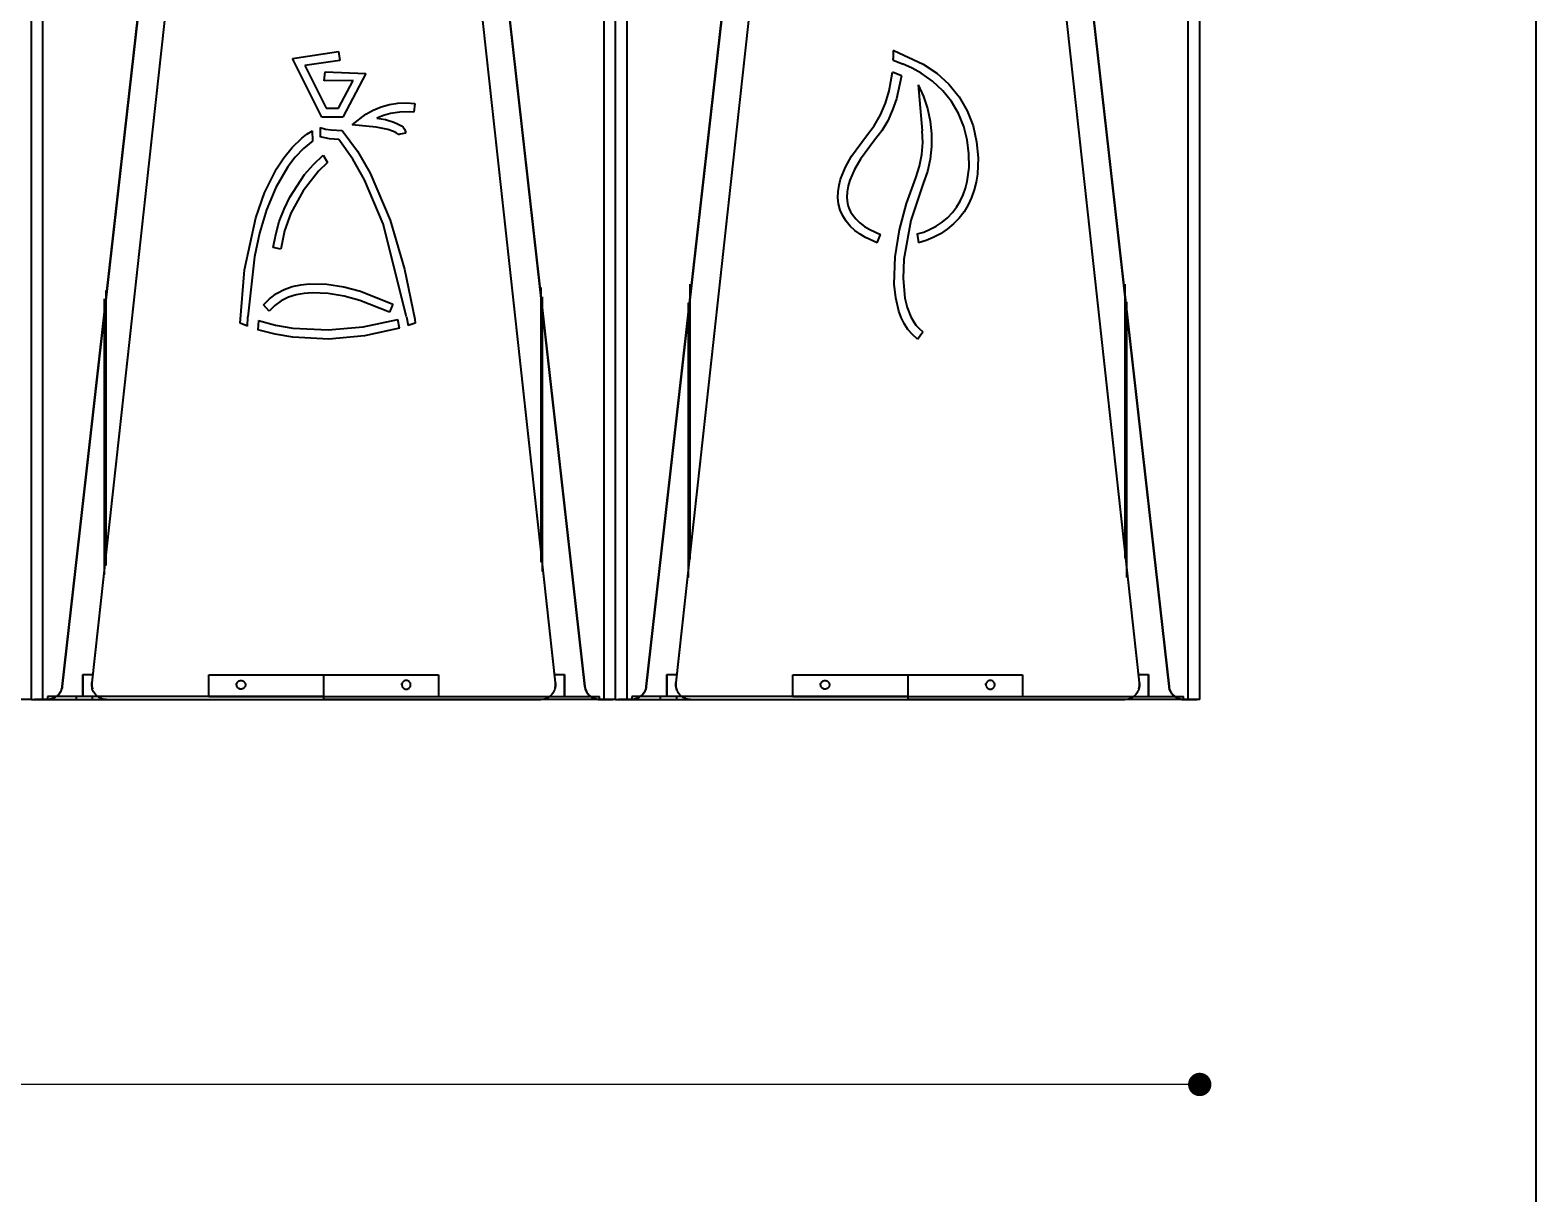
# Model space of a CAD drawing. Header units: millimetres. Extents: x 10366 to 23682, y 24552 to 29690.
# Drawn here: x 22651 to 23682, y 26921 to 27717 of the extents above; entities that cross this region are included whole.
import ezdxf

# ---------------------------------------------------------------- set-up
doc = ezdxf.new("R2010")
doc.units = ezdxf.units.MM
doc.header["$LTSCALE"] = 3
doc.layers.add('DomyÅ›lny', color=7, linetype='Continuous')
doc.styles.get("Standard").update_dxf_attribs({"font": 'arial.ttf'})
doc.dimstyles.new('MATEUSZ', dxfattribs={"dimtxt": 35, "dimasz": 16, "dimexe": 0.18, "dimexo": 0.0625, "dimgap": 0.09, "dimtad": 0, "dimdec": 0, "dimdsep": 46, "dimtxsty": 'Standard', "dimblk": 'DOT', "dimcen": 0.09, "dimse1": 1, "dimse2": 1, "dimadec": 0, "dimazin": 0, "dimtfac": 1, "dimtdec": 0, "dimtofl": 0, "dimtmove": 0, "dimatfit": 3, "dimfxl": 1, "dimtolj": 1, "dimtzin": 0, "dimlwd": 9, "dimlwe": 9, "dimarcsym": 0})

# ---------------------------------------------------------------- blocks, each defined once
blk = doc.blocks.new('_Dot')
at = {"color": 0, "linetype": 'ByBlock', "lineweight": -2}
blk.add_line((-0.5, 0), (-1, 0), dxfattribs=at)
at = {"color": 0, "linetype": 'ByBlock', "const_width": 0.5}
blk.add_lwpolyline([(-0.25, 0, 1), (0.25, 0, 1)], format="xyb", close=True, dxfattribs=at)
blk = doc.blocks.new('*D42')
at = {"color": 0, "lineweight": 9, "transparency": 16777216}
for p, q in [((21467.9, 26995.1), (22399.3, 26995.1)), ((23435.8, 26995.1), (22504.5, 26995.1))]:
    blk.add_line(p, q, dxfattribs=at)
at = {"layer": 'Defpoints', "color": 0, "transparency": 16777216}
for p in [(21451.9, 27258.8), (23451.8, 27258.8), (23451.8, 26995.1)]:
    blk.add_point(p, dxfattribs=at)
at = {"color": 0, "lineweight": 9, "transparency": 16777216, "xscale": 16, "yscale": 16, "zscale": 16, "rotation": 180}
blk.add_blockref('_Dot', (21451.9, 26995.1), dxfattribs=at)
at = {"color": 0, "lineweight": 9, "transparency": 16777216, "xscale": 16, "yscale": 16, "zscale": 16}
blk.add_blockref('_Dot', (23451.8, 26995.1), dxfattribs=at)
at = {"color": 0, "transparency": 16777216, "insert": (22451.9, 26995.1), "char_height": 35, "attachment_point": 5}
blk.add_mtext('\\A1;2000', dxfattribs=at)

msp = doc.modelspace()

# ---------------------------------------------------------------- linework, layer by layer
msp.add_lwpolyline([(20053.2, 24557.6), (20053.2, 29689.7), (23682, 29689.7), (23682, 24557.6)], close=True)
at = {"layer": 'DomyÅ›lny'}
for p, q in [((23451.8, 27258.8), (23451.8, 28032.5)), ((22651.8, 27258.8), (22651.8, 27968.9)), ((22651.8, 27258.8), (22651.8, 27968.9)), ((22659.6, 27258.8), (22659.6, 27967.6)), ((23044, 27258.8), (23044, 27967.6)), ((23051.8, 27258.8), (23051.8, 27968.9)), ((23051.8, 27258.8), (23051.8, 27968.9)), ((23059.6, 27258.8), (23059.6, 27967.6)), ((23444, 27258.8), (23444, 27967.6)), ((23451.8, 27258.8), (23451.8, 27968.9)), ((22765.3, 27929.6), (22693, 27270.4)), ((22765.3, 27929.5), (22693, 27270.2)), ((23010.6, 27270.4), (22938.3, 27929.6)), ((23010.6, 27270.2), (22938.3, 27929.5)), ((23165.3, 27929.6), (23093, 27270.4)), ((23165.3, 27929.5), (23093, 27270.2)), ((23410.6, 27270.4), (23338.3, 27929.6)), ((23410.6, 27270.2), (23338.3, 27929.5)), ((22672.8, 27267.7), (22745.5, 27912.2)), ((22745.5, 27911.8), (22672.8, 27267.7)), ((23030.8, 27267.7), (22958.1, 27912.2)), ((22958.1, 27911.8), (23030.8, 27267.7)), ((23072.8, 27267.7), (23145.5, 27912.2)), ((23145.5, 27911.8), (23072.8, 27267.7)), ((23430.8, 27267.7), (23358.1, 27912.2)), ((23358.1, 27911.8), (23430.8, 27267.7)), ((22830.4, 27697.8), (22862.1, 27702.5)), ((22830.4, 27697.8), (22862.1, 27702.5)), ((22862.1, 27702.5), (22862.8, 27696.4)), ((22862.1, 27702.5), (22862.8, 27696.4)), ((23241.9, 27703.3), (23241.9, 27697.7)), ((23241.9, 27703.3), (23241.9, 27697.7)), ((22850.5, 27657.5), (22830.4, 27697.8)), ((22850.5, 27657.5), (22830.4, 27697.8)), ((22862.8, 27696.4), (22838.9, 27692.9)), ((22862.8, 27696.4), (22838.9, 27692.9)), ((22838.9, 27692.9), (22853.5, 27663.7)), ((22838.9, 27692.9), (22853.5, 27663.7)), ((22852.1, 27682.5), (22852.8, 27688.6)), ((22852.1, 27682.5), (22852.8, 27688.6)), ((22852.8, 27688.6), (22880.7, 27687.5)), ((22852.8, 27688.6), (22880.7, 27687.5)), ((23241.8, 27696.5), (23248.3, 27694)), ((23241.8, 27696.5), (23248.3, 27694)), ((22872, 27682.7), (22852.1, 27682.5)), ((22872, 27682.7), (22852.1, 27682.5)), ((22862.1, 27663.7), (22872, 27682.7)), ((22862.1, 27663.7), (22872, 27682.7)), ((22880.7, 27687.5), (22865, 27657.5)), ((22880.7, 27687.5), (22865, 27657.5)), ((23247.5, 27685.8), (23241.4, 27688.3)), ((23247.5, 27685.8), (23241.4, 27688.3)), ((23259, 27679.6), (23261.8, 27648.3)), ((23259, 27679.6), (23261.8, 27648.3)), ((22865, 27657.5), (22850.5, 27657.5)), ((22865, 27657.5), (22850.5, 27657.5)), ((22853.5, 27663.7), (22862.1, 27663.7)), ((22853.5, 27663.7), (22862.1, 27663.7)), ((22914.3, 27667), (22913.6, 27661)), ((22914.3, 27667), (22913.6, 27661)), ((22844.5, 27641.4), (22844.3, 27648.3)), ((22844.5, 27641.4), (22844.3, 27648.3)), ((22849.5, 27650.5), (22849.5, 27644.1)), ((22849.5, 27650.5), (22849.5, 27644.1)), ((22907.9, 27646.6), (22905.7, 27646.1)), ((22907.9, 27646.6), (22905.7, 27646.1)), ((22851.4, 27631.5), (22854.4, 27626.4)), ((22851.4, 27631.5), (22854.4, 27626.4)), ((23230.8, 27571.4), (23233.1, 27577.1)), ((23230.8, 27571.4), (23233.1, 27577.1)), ((23258.2, 27577.6), (23259.3, 27571.6)), ((23258.2, 27577.6), (23259.3, 27571.6)), ((22822.5, 27567.2), (22817.3, 27568.2)), ((22822.5, 27567.2), (22817.3, 27568.2)), ((22702.8, 27350.6), (22702.8, 27538.9)), ((23000.8, 27352.7), (23000.8, 27541)), ((23001.8, 27346.4), (23001.8, 27534.6)), ((23102.8, 27354.9), (23102.8, 27543.1)), ((23400.8, 27355.6), (23400.8, 27543.1)), ((22701.8, 27344.3), (22701.8, 27533.2)), ((22814.4, 27524.7), (22810.7, 27529)), ((22814.4, 27524.7), (22810.7, 27529)), ((22899.1, 27529.6), (22897, 27524)), ((22899.1, 27529.6), (22897, 27524)), ((23101.8, 27342.2), (23101.8, 27530.4)), ((23401.8, 27342.2), (23401.8, 27531.1)), ((22799.7, 27514.5), (22800, 27520.8)), ((22799.7, 27514.5), (22800, 27520.8)), ((22807.1, 27518.3), (22806.7, 27512)), ((22807.1, 27518.3), (22806.7, 27512)), ((22903.8, 27513), (22902.7, 27519.1)), ((22903.8, 27513), (22902.7, 27519.1)), ((22908.6, 27520.8), (22909.6, 27514.8)), ((22908.6, 27520.8), (22909.6, 27514.8)), ((22914.2, 27519.2), (22914.6, 27516.5)), ((22914.2, 27519.2), (22914.6, 27516.5)), ((23258.6, 27505.6), (23262.2, 27510.6)), ((23258.6, 27505.6), (23262.2, 27510.6)), ((22686.8, 27260.8), (22686.8, 27275.8)), ((22686.8, 27275.8), (22686.8, 27260.8)), ((22686.8, 27275.8), (22693.6, 27275.8)), ((22686.8, 27275.8), (22693.6, 27275.8)), ((22693, 27270.2), (22693, 27270.4)), ((22773.2, 27275.7), (22851.8, 27275.7)), ((22773.2, 27260.8), (22773.2, 27275.7)), ((22792.2, 27268.8), (22792.2, 27269.7)), ((22851.8, 27275.7), (22851.8, 27260.8)), ((22851.8, 27275.7), (22930.4, 27275.7)), ((22851.8, 27275.7), (22851.8, 27260.8)), ((22905.4, 27268.8), (22905.4, 27269.7)), ((22911.4, 27268.8), (22911.4, 27269.7)), ((22930.4, 27275.7), (22930.4, 27260.8)), ((23010, 27275.8), (23016.8, 27275.8)), ((23010, 27275.8), (23016.8, 27275.8)), ((23010.6, 27270.2), (23010.6, 27270.4)), ((23016.8, 27275.8), (23016.8, 27260.8)), ((23016.8, 27260.8), (23016.8, 27275.8)), ((23086.8, 27275.8), (23093.6, 27275.8)), ((23086.8, 27275.8), (23093.6, 27275.8)), ((23086.8, 27275.8), (23086.8, 27260.8)), ((23086.8, 27260.8), (23086.8, 27275.8)), ((23093, 27270.2), (23093, 27270.4)), ((23173.2, 27275.7), (23251.8, 27275.7)), ((23173.2, 27260.8), (23173.2, 27275.7)), ((23192.2, 27268.8), (23192.2, 27269.7)), ((23251.8, 27275.7), (23330.4, 27275.7)), ((23251.8, 27275.7), (23251.8, 27260.8)), ((23251.8, 27275.7), (23251.8, 27260.8)), ((23305.4, 27268.8), (23305.4, 27269.7)), ((23311.4, 27268.8), (23311.4, 27269.7)), ((23330.4, 27275.7), (23330.4, 27260.8)), ((23410, 27275.8), (23416.8, 27275.8)), ((23410, 27275.8), (23416.8, 27275.8)), ((23410.6, 27270.2), (23410.6, 27270.4)), ((23416.8, 27260.8), (23416.8, 27275.8)), ((23416.8, 27275.8), (23416.8, 27260.8)), ((22653.8, 27258.8), (22662.8, 27258.8)), ((22659.6, 27258.8), (22662.9, 27258.8)), ((22662.9, 27258.8), (22659.6, 27258.8)), ((22662.8, 27260.8), (22662.8, 27258.8)), ((22851.8, 27260.8), (22662.8, 27260.8)), ((22662.8, 27258.8), (22851.8, 27258.8)), ((22682.4, 27260.8), (22682.4, 27258.8)), ((22693.4, 27260.8), (22693.4, 27258.8)), ((22703, 27258.8), (23000.6, 27258.8)), ((22773.2, 27260.8), (22851.8, 27260.8)), ((22851.8, 27260.8), (22930.4, 27260.8)), ((22851.8, 27260.8), (23040.8, 27260.8)), ((22851.8, 27260.8), (22851.8, 27258.8)), ((22851.8, 27260.8), (22851.8, 27258.8)), ((23040.8, 27258.8), (22851.8, 27258.8)), ((23044, 27258.8), (23040.7, 27258.8)), ((23040.7, 27258.8), (23044, 27258.8)), ((23040.8, 27258.8), (23040.8, 27260.8)), ((23040.8, 27258.8), (23049.8, 27258.8)), ((23053.8, 27258.8), (23062.8, 27258.8)), ((23062.9, 27258.8), (23059.6, 27258.8)), ((23059.6, 27258.8), (23062.9, 27258.8)), ((23251.8, 27260.8), (23062.8, 27260.8)), ((23062.8, 27260.8), (23062.8, 27258.8)), ((23062.8, 27258.8), (23251.8, 27258.8)), ((23082.4, 27260.8), (23082.4, 27258.8)), ((23093.4, 27260.8), (23093.4, 27258.8)), ((23103, 27258.8), (23400.6, 27258.8)), ((23173.2, 27260.8), (23251.8, 27260.8)), ((23251.8, 27260.8), (23330.4, 27260.8)), ((23251.8, 27260.8), (23440.8, 27260.8)), ((23251.8, 27260.8), (23251.8, 27258.8)), ((23251.8, 27260.8), (23251.8, 27258.8)), ((23440.8, 27258.8), (23251.8, 27258.8)), ((23440.7, 27258.8), (23444, 27258.8)), ((23444, 27258.8), (23440.7, 27258.8)), ((23440.8, 27258.8), (23440.8, 27260.8)), ((23440.8, 27258.8), (23449.8, 27258.8))]:
    msp.add_line(p, q, dxfattribs=at)
for points in [[(23241.9, 27703.3, 0), (23242, 27703.3, 0), (23242, 27703.3, 0), (23242.3, 27703.1, 0), (23262.5, 27693.9, 0), (23271.7, 27687.6, 0), (23279.9, 27680.1, 0), (23287, 27671.5, 0), (23292.5, 27661.9, 0), (23296.6, 27651.6, 0), (23299, 27640.7, 0), (23300, 27629.7, 0), (23299.6, 27618.6, 0), (23298.7, 27613.1, 0), (23297.4, 27607.7, 0), (23295.6, 27602.5, 0), (23293.2, 27597.5, 0), (23290.4, 27592.7, 0), (23287, 27588.3, 0), (23283.1, 27584.4, 0), (23278.8, 27580.8, 0), (23274.2, 27577.7, 0), (23269.3, 27575.1, 0), (23264.4, 27573.1, 0), (23259.3, 27571.6, 0)], [(23241.9, 27703.3, 0), (23242, 27703.3, 0), (23242, 27703.3, 0), (23242.3, 27703.1, 0), (23262.5, 27693.9, 0), (23271.7, 27687.6, 0), (23279.9, 27680.1, 0), (23287, 27671.5, 0), (23292.5, 27661.9, 0), (23296.6, 27651.6, 0), (23299, 27640.7, 0), (23300, 27629.7, 0), (23299.6, 27618.6, 0), (23298.7, 27613.1, 0), (23297.4, 27607.7, 0), (23295.6, 27602.5, 0), (23293.2, 27597.5, 0), (23290.4, 27592.7, 0), (23287, 27588.3, 0), (23283.1, 27584.4, 0), (23278.8, 27580.8, 0), (23274.2, 27577.7, 0), (23269.3, 27575.1, 0), (23264.4, 27573.1, 0), (23259.3, 27571.6, 0)], [(23241.8, 27696.5, 0), (23241.9, 27697.7, 0)], [(23241.8, 27696.5, 0), (23241.9, 27697.7, 0)], [(23258.2, 27577.6, 0), (23262.8, 27578.9, 0), (23267.2, 27580.8, 0), (23271.4, 27583, 0), (23275.4, 27585.7, 0), (23279.1, 27588.7, 0), (23282.4, 27592.2, 0), (23285.3, 27596, 0), (23287.8, 27600.1, 0), (23289.8, 27604.4, 0), (23291.4, 27608.9, 0), (23292.6, 27613.5, 0), (23293.8, 27623, 0), (23293.7, 27632.5, 0), (23292.6, 27642, 0), (23290.2, 27651.2, 0), (23286.6, 27660, 0), (23281.8, 27668.2, 0), (23275.8, 27675.6, 0), (23268.8, 27682.1, 0), (23261, 27687.6, 0), (23254.8, 27691.1, 0), (23248.3, 27694, 0)], [(23258.2, 27577.6, 0), (23262.8, 27578.9, 0), (23267.2, 27580.8, 0), (23271.4, 27583, 0), (23275.4, 27585.7, 0), (23279.1, 27588.7, 0), (23282.4, 27592.2, 0), (23285.3, 27596, 0), (23287.8, 27600.1, 0), (23289.8, 27604.4, 0), (23291.4, 27608.9, 0), (23292.6, 27613.5, 0), (23293.8, 27623, 0), (23293.7, 27632.5, 0), (23292.6, 27642, 0), (23290.2, 27651.2, 0), (23286.6, 27660, 0), (23281.8, 27668.2, 0), (23275.8, 27675.6, 0), (23268.8, 27682.1, 0), (23261, 27687.6, 0), (23254.8, 27691.1, 0), (23248.3, 27694, 0)], [(23230.8, 27571.4, 0), (23222.9, 27575.2, 0), (23219.2, 27577.4, 0), (23215.7, 27580, 0), (23212.5, 27583, 0), (23209.7, 27586.3, 0), (23207.3, 27589.9, 0), (23205.6, 27593.9, 0), (23204.5, 27598.1, 0), (23204, 27602.4, 0), (23204.2, 27606.7, 0), (23204.8, 27611, 0), (23205.9, 27615.2, 0), (23209.2, 27623.2, 0), (23213.4, 27630.8, 0), (23223.6, 27644.8, 0), (23228.9, 27651.6, 0), (23233.2, 27659.2, 0), (23236.6, 27667.2, 0), (23239.1, 27675.5, 0), (23241.4, 27688.3, 0)], [(23230.8, 27571.4, 0), (23222.9, 27575.2, 0), (23219.2, 27577.4, 0), (23215.7, 27580, 0), (23212.5, 27583, 0), (23209.7, 27586.3, 0), (23207.3, 27589.9, 0), (23205.6, 27593.9, 0), (23204.5, 27598.1, 0), (23204, 27602.4, 0), (23204.2, 27606.7, 0), (23204.8, 27611, 0), (23205.9, 27615.2, 0), (23209.2, 27623.2, 0), (23213.4, 27630.8, 0), (23223.6, 27644.8, 0), (23228.9, 27651.6, 0), (23233.2, 27659.2, 0), (23236.6, 27667.2, 0), (23239.1, 27675.5, 0), (23241.4, 27688.3, 0)], [(23247.5, 27685.8, 0), (23244.1, 27670.1, 0), (23241.4, 27662.5, 0), (23238.1, 27655.1, 0), (23234, 27648.2, 0), (23229.1, 27641.8, 0), (23219.4, 27628.8, 0), (23215.4, 27621.8, 0), (23212.2, 27614.4, 0), (23211, 27610.5, 0), (23210.3, 27606.5, 0), (23210.2, 27602.5, 0), (23210.3, 27600.5, 0), (23210.6, 27598.5, 0), (23211.1, 27596.6, 0), (23211.8, 27594.7, 0), (23212.7, 27592.8, 0), (23213.7, 27591.1, 0), (23216.2, 27587.9, 0), (23219.1, 27585.1, 0), (23222.3, 27582.7, 0), (23225.8, 27580.6, 0), (23233.1, 27577.1, 0)], [(23247.5, 27685.8, 0), (23244.1, 27670.1, 0), (23241.4, 27662.5, 0), (23238.1, 27655.1, 0), (23234, 27648.2, 0), (23229.1, 27641.8, 0), (23219.4, 27628.8, 0), (23215.4, 27621.8, 0), (23212.2, 27614.4, 0), (23211, 27610.5, 0), (23210.3, 27606.5, 0), (23210.2, 27602.5, 0), (23210.3, 27600.5, 0), (23210.6, 27598.5, 0), (23211.1, 27596.6, 0), (23211.8, 27594.7, 0), (23212.7, 27592.8, 0), (23213.7, 27591.1, 0), (23216.2, 27587.9, 0), (23219.1, 27585.1, 0), (23222.3, 27582.7, 0), (23225.8, 27580.6, 0), (23233.1, 27577.1, 0)], [(23259, 27679.6, 0), (23262.7, 27671.7, 0), (23265.4, 27663.4, 0), (23267.2, 27654.9, 0), (23268.2, 27646.2, 0), (23268.2, 27637.5, 0), (23267.3, 27628.9, 0), (23265.3, 27620.4, 0), (23262.5, 27612.1, 0)], [(23259, 27679.6, 0), (23262.7, 27671.7, 0), (23265.4, 27663.4, 0), (23267.2, 27654.9, 0), (23268.2, 27646.2, 0), (23268.2, 27637.5, 0), (23267.3, 27628.9, 0), (23265.3, 27620.4, 0), (23262.5, 27612.1, 0)], [(22871.4, 27652.4, 0), (22880.7, 27659.5, 0), (22885.8, 27662.4, 0), (22891.2, 27664.6, 0), (22896.9, 27666.2, 0), (22902.6, 27667.1, 0), (22908.5, 27667.4, 0), (22914.3, 27667, 0)], [(22871.4, 27652.4, 0), (22880.7, 27659.5, 0), (22885.8, 27662.4, 0), (22891.2, 27664.6, 0), (22896.9, 27666.2, 0), (22902.6, 27667.1, 0), (22908.5, 27667.4, 0), (22914.3, 27667, 0)], [(22913.6, 27661, 0), (22910.4, 27661.2, 0), (22903.9, 27661, 0), (22897.5, 27660, 0), (22892.8, 27658.7, 0), (22888.3, 27656.9, 0)], [(22913.6, 27661, 0), (22910.4, 27661.2, 0), (22903.9, 27661, 0), (22897.5, 27660, 0), (22892.8, 27658.7, 0), (22888.3, 27656.9, 0)], [(22794.6, 27516.5, 0), (22797.7, 27552.9, 0), (22805.3, 27588.6, 0), (22811.3, 27605.8, 0), (22819.5, 27622.1, 0), (22824.5, 27629.7, 0), (22830.2, 27636.8, 0), (22836.8, 27643.1, 0), (22840.4, 27645.9, 0), (22844.3, 27648.3, 0)], [(22794.6, 27516.5, 0), (22797.7, 27552.9, 0), (22805.3, 27588.6, 0), (22811.3, 27605.8, 0), (22819.5, 27622.1, 0), (22824.5, 27629.7, 0), (22830.2, 27636.8, 0), (22836.8, 27643.1, 0), (22840.4, 27645.9, 0), (22844.3, 27648.3, 0)], [(22849.5, 27650.5, 0), (22853.1, 27649.4, 0), (22856.9, 27648.8, 0), (22864.4, 27648.4, 0)], [(22849.5, 27650.5, 0), (22853.1, 27649.4, 0), (22856.9, 27648.8, 0), (22864.4, 27648.4, 0)], [(22864.4, 27648.4, 0), (22874.9, 27634.3, 0), (22883.6, 27619.2, 0), (22897.3, 27587, 0), (22907.3, 27553.5, 0), (22914.2, 27519.2, 0)], [(22864.4, 27648.4, 0), (22874.9, 27634.3, 0), (22883.6, 27619.2, 0), (22897.3, 27587, 0), (22907.3, 27553.5, 0), (22914.2, 27519.2, 0)], [(22902.9, 27645.7, 0), (22902.9, 27645.7, 0), (22902.8, 27645.8, 0), (22902.6, 27646, 0), (22902.2, 27646.4, 0), (22901.4, 27646.9, 0), (22899.6, 27647.8, 0), (22895.7, 27649.2, 0), (22887.8, 27650.8, 0), (22871.4, 27652.4, 0)], [(22902.9, 27645.7, 0), (22902.9, 27645.7, 0), (22902.8, 27645.8, 0), (22902.6, 27646, 0), (22902.2, 27646.4, 0), (22901.4, 27646.9, 0), (22899.6, 27647.8, 0), (22895.7, 27649.2, 0), (22887.8, 27650.8, 0), (22871.4, 27652.4, 0)], [(22888.3, 27656.9, 0), (22894.1, 27655.9, 0), (22899.8, 27654.2, 0), (22902.5, 27653.1, 0), (22903.8, 27652.4, 0), (22905.1, 27651.6, 0), (22906.2, 27650.6, 0), (22906.7, 27650, 0), (22907.1, 27649.4, 0), (22907.5, 27648.8, 0), (22907.7, 27648.1, 0), (22907.9, 27647.4, 0), (22907.9, 27646.6, 0)], [(22888.3, 27656.9, 0), (22894.1, 27655.9, 0), (22899.8, 27654.2, 0), (22902.5, 27653.1, 0), (22903.8, 27652.4, 0), (22905.1, 27651.6, 0), (22906.2, 27650.6, 0), (22906.7, 27650, 0), (22907.1, 27649.4, 0), (22907.5, 27648.8, 0), (22907.7, 27648.1, 0), (22907.9, 27647.4, 0), (22907.9, 27646.6, 0)], [(23258.6, 27505.6, 0), (23255, 27508.7, 0), (23252, 27512.2, 0), (23249.4, 27516.2, 0), (23247.3, 27520.4, 0), (23245.7, 27524.8, 0), (23243.6, 27533.9, 0), (23242.6, 27543.2, 0), (23243.3, 27561.9, 0), (23246.3, 27580.4, 0), (23251.1, 27598.5, 0), (23257.4, 27616.1, 0), (23259.9, 27623.9, 0), (23261.5, 27631.9, 0), (23262.1, 27640.1, 0), (23261.8, 27648.3, 0)], [(23258.6, 27505.6, 0), (23255, 27508.7, 0), (23252, 27512.2, 0), (23249.4, 27516.2, 0), (23247.3, 27520.4, 0), (23245.7, 27524.8, 0), (23243.6, 27533.9, 0), (23242.6, 27543.2, 0), (23243.3, 27561.9, 0), (23246.3, 27580.4, 0), (23251.1, 27598.5, 0), (23257.4, 27616.1, 0), (23259.9, 27623.9, 0), (23261.5, 27631.9, 0), (23262.1, 27640.1, 0), (23261.8, 27648.3, 0)], [(22844.5, 27641.4, 0), (22838, 27636.2, 0), (22832.3, 27630.2, 0), (22827.3, 27623.6, 0), (22819, 27609.3, 0), (22812.7, 27594, 0), (22808, 27578.1, 0), (22804.5, 27561.9, 0), (22800, 27520.8, 0)], [(22844.5, 27641.4, 0), (22838, 27636.2, 0), (22832.3, 27630.2, 0), (22827.3, 27623.6, 0), (22819, 27609.3, 0), (22812.7, 27594, 0), (22808, 27578.1, 0), (22804.5, 27561.9, 0), (22800, 27520.8, 0)], [(22862.2, 27642.2, 0), (22855.8, 27642.7, 0), (22849.5, 27644.1, 0)], [(22862.2, 27642.2, 0), (22855.8, 27642.7, 0), (22849.5, 27644.1, 0)], [(22908.6, 27520.8, 0), (22892.5, 27584.4, 0), (22879.8, 27614.6, 0), (22871.8, 27628.9, 0), (22862.2, 27642.2, 0)], [(22908.6, 27520.8, 0), (22892.5, 27584.4, 0), (22879.8, 27614.6, 0), (22871.8, 27628.9, 0), (22862.2, 27642.2, 0)], [(22905.7, 27646.1, 0), (22904.3, 27645.8, 0), (22903.6, 27645.7, 0), (22903.3, 27645.7, 0), (22903.1, 27645.7, 0), (22903, 27645.7, 0), (22902.9, 27645.7, 0), (22902.9, 27645.7, 0), (22902.9, 27645.7, 0), (22902.9, 27645.7, 0), (22902.9, 27645.7, 0), (22902.9, 27645.7, 0), (22902.9, 27645.7, 0), (22902.9, 27645.7, 0), (22902.9, 27645.7, 0), (22902.9, 27645.7, 0), (22902.9, 27645.7, 0), (22902.9, 27645.7, 0), (22902.9, 27645.7, 0), (22902.9, 27645.7, 0), (22902.9, 27645.7, 0), (22902.9, 27645.7, 0), (22902.9, 27645.7, 0), (22902.9, 27645.7, 0)], [(22905.7, 27646.1, 0), (22904.3, 27645.8, 0), (22903.6, 27645.7, 0), (22903.3, 27645.7, 0), (22903.1, 27645.7, 0), (22903, 27645.7, 0), (22902.9, 27645.7, 0), (22902.9, 27645.7, 0), (22902.9, 27645.7, 0), (22902.9, 27645.7, 0), (22902.9, 27645.7, 0), (22902.9, 27645.7, 0), (22902.9, 27645.7, 0), (22902.9, 27645.7, 0), (22902.9, 27645.7, 0), (22902.9, 27645.7, 0), (22902.9, 27645.7, 0), (22902.9, 27645.7, 0), (22902.9, 27645.7, 0), (22902.9, 27645.7, 0), (22902.9, 27645.7, 0), (22902.9, 27645.7, 0), (22902.9, 27645.7, 0), (22902.9, 27645.7, 0)], [(22817.3, 27568.2, 0), (22819, 27577.2, 0), (22821.4, 27586, 0), (22824.7, 27594.6, 0), (22828.7, 27602.8, 0), (22838.8, 27618.2, 0), (22844.8, 27625.1, 0), (22851.4, 27631.5, 0)], [(22817.3, 27568.2, 0), (22819, 27577.2, 0), (22821.4, 27586, 0), (22824.7, 27594.6, 0), (22828.7, 27602.8, 0), (22838.8, 27618.2, 0), (22844.8, 27625.1, 0), (22851.4, 27631.5, 0)], [(22854.4, 27626.4, 0), (22848.2, 27620.5, 0), (22837.7, 27607, 0), (22829.4, 27591.9, 0), (22825.1, 27579.8, 0), (22822.5, 27567.2, 0)], [(22854.4, 27626.4, 0), (22848.2, 27620.5, 0), (22837.7, 27607, 0), (22829.4, 27591.9, 0), (22825.1, 27579.8, 0), (22822.5, 27567.2, 0)], [(23262.5, 27612.1, 0), (23254, 27586.7, 0), (23249.2, 27560.3, 0), (23248.6, 27547, 0), (23249.9, 27533.6, 0), (23251.4, 27527.1, 0), (23253.9, 27520.9, 0), (23255.5, 27518, 0), (23257.4, 27515.2, 0), (23259.7, 27512.8, 0), (23262.2, 27510.6, 0)], [(23262.5, 27612.1, 0), (23254, 27586.7, 0), (23249.2, 27560.3, 0), (23248.6, 27547, 0), (23249.9, 27533.6, 0), (23251.4, 27527.1, 0), (23253.9, 27520.9, 0), (23255.5, 27518, 0), (23257.4, 27515.2, 0), (23259.7, 27512.8, 0), (23262.2, 27510.6, 0)], [(22810.7, 27529, 0), (22814.8, 27533.2, 0), (22819.5, 27536.8, 0), (22824.8, 27539.5, 0), (22830.3, 27541.5, 0), (22836.1, 27542.8, 0), (22842, 27543.4, 0), (22853.9, 27543.2, 0), (22865.6, 27541.4, 0), (22877.1, 27538.4, 0), (22899.1, 27529.6, 0)], [(22810.7, 27529, 0), (22814.8, 27533.2, 0), (22819.5, 27536.8, 0), (22824.8, 27539.5, 0), (22830.3, 27541.5, 0), (22836.1, 27542.8, 0), (22842, 27543.4, 0), (22853.9, 27543.2, 0), (22865.6, 27541.4, 0), (22877.1, 27538.4, 0), (22899.1, 27529.6, 0)], [(22897, 27524, 0), (22876.5, 27532.1, 0), (22865.9, 27535, 0), (22855, 27536.8, 0), (22844, 27537.3, 0), (22838.4, 27536.9, 0), (22833, 27535.9, 0), (22827.7, 27534.2, 0), (22822.8, 27531.8, 0), (22818.3, 27528.6, 0), (22814.4, 27524.7, 0)], [(22897, 27524, 0), (22876.5, 27532.1, 0), (22865.9, 27535, 0), (22855, 27536.8, 0), (22844, 27537.3, 0), (22838.4, 27536.9, 0), (22833, 27535.9, 0), (22827.7, 27534.2, 0), (22822.8, 27531.8, 0), (22818.3, 27528.6, 0), (22814.4, 27524.7, 0)], [(22799.7, 27514.5, 0), (22794.6, 27516.5, 0)], [(22799.7, 27514.5, 0), (22794.6, 27516.5, 0)], [(22903.8, 27513, 0), (22879.8, 27507.8, 0), (22855.3, 27505.6, 0), (22830.7, 27506.8, 0), (22818.6, 27508.9, 0), (22806.7, 27512, 0)], [(22903.8, 27513, 0), (22879.8, 27507.8, 0), (22855.3, 27505.6, 0), (22830.7, 27506.8, 0), (22818.6, 27508.9, 0), (22806.7, 27512, 0)], [(22807.1, 27518.3, 0), (22818.8, 27515.1, 0), (22830.7, 27513, 0), (22854.9, 27511.9, 0), (22879, 27514, 0), (22902.7, 27519.1, 0)], [(22807.1, 27518.3, 0), (22818.8, 27515.1, 0), (22830.7, 27513, 0), (22854.9, 27511.9, 0), (22879, 27514, 0), (22902.7, 27519.1, 0)], [(22914.6, 27516.5, 0), (22909.6, 27514.8, 0)], [(22914.6, 27516.5, 0), (22909.6, 27514.8, 0)], [(22672.8, 27267.7, 0), (22672.7, 27266.7, 0), (22672.4, 27265.8, 0), (22672.1, 27264.9, 0), (22671.7, 27264.1, 0), (22671.2, 27263.3, 0), (22670.7, 27262.6, 0), (22670.1, 27261.9, 0), (22669.4, 27261.2, 0), (22668.7, 27260.7, 0), (22668, 27260.2, 0), (22667.2, 27259.8, 0), (22666.4, 27259.4, 0), (22665.5, 27259.1, 0), (22664.6, 27258.9, 0), (22663.8, 27258.8, 0), (22662.9, 27258.8, 0)], [(22662.9, 27258.8, 0), (22663.8, 27258.8, 0), (22664.7, 27259, 0), (22665.6, 27259.2, 0), (22666.5, 27259.5, 0), (22667.4, 27259.8, 0), (22668.2, 27260.3, 0), (22668.9, 27260.8, 0), (22669.6, 27261.4, 0), (22670.3, 27262, 0), (22670.8, 27262.7, 0), (22671.3, 27263.5, 0), (22671.8, 27264.3, 0), (22672.2, 27265.1, 0), (22672.4, 27265.9, 0), (22672.7, 27266.8, 0), (22672.8, 27267.7, 0)], [(22693, 27270.4, 0), (22693, 27269.3, 0), (22693, 27268.2, 0), (22693.2, 27267.1, 0), (22693.5, 27266, 0)], [(22703, 27258.8, 0), (22701.9, 27258.8, 0), (22700.9, 27259, 0), (22699.9, 27259.3, 0), (22698.9, 27259.7, 0), (22697.9, 27260.2, 0), (22697.1, 27260.8, 0), (22696.2, 27261.5, 0), (22695.5, 27262.2, 0), (22694.9, 27263, 0), (22694.3, 27263.9, 0), (22693.8, 27264.9, 0), (22693.4, 27265.9, 0), (22693.2, 27267, 0), (22693, 27268.1, 0), (22693, 27269.2, 0), (22693, 27270.2, 0)], [(23010.6, 27270.2, 0), (23010.6, 27269.2, 0), (23010.6, 27268.1, 0), (23010.4, 27267, 0), (23010.2, 27265.9, 0), (23009.8, 27264.9, 0), (23009.3, 27263.9, 0), (23008.7, 27263, 0), (23008.1, 27262.2, 0), (23007.4, 27261.5, 0), (23006.5, 27260.8, 0), (23005.7, 27260.2, 0), (23004.7, 27259.7, 0), (23003.7, 27259.3, 0), (23002.7, 27259, 0), (23001.7, 27258.8, 0), (23000.6, 27258.8, 0)], [(23010.4, 27266.8, 0), (23010.6, 27268.6, 0), (23010.6, 27270.4, 0)], [(23030.8, 27267.7, 0), (23030.9, 27266.7, 0), (23031.2, 27265.8, 0), (23031.5, 27264.9, 0), (23031.9, 27264.1, 0), (23032.4, 27263.3, 0), (23032.9, 27262.6, 0), (23033.5, 27261.9, 0), (23034.2, 27261.2, 0), (23034.9, 27260.7, 0), (23035.6, 27260.2, 0), (23036.4, 27259.8, 0), (23037.2, 27259.4, 0), (23038.1, 27259.1, 0), (23039, 27258.9, 0), (23039.8, 27258.8, 0), (23040.7, 27258.8, 0)], [(23040.7, 27258.8, 0), (23039.8, 27258.8, 0), (23038.9, 27259, 0), (23038, 27259.2, 0), (23037.1, 27259.5, 0), (23036.2, 27259.8, 0), (23035.4, 27260.3, 0), (23034.7, 27260.8, 0), (23034, 27261.4, 0), (23033.3, 27262, 0), (23032.8, 27262.7, 0), (23032.3, 27263.5, 0), (23031.8, 27264.3, 0), (23031.4, 27265.1, 0), (23031.2, 27265.9, 0), (23030.9, 27266.8, 0), (23030.8, 27267.7, 0)], [(23072.8, 27267.7, 0), (23072.7, 27266.7, 0), (23072.4, 27265.8, 0), (23072.1, 27264.9, 0), (23071.7, 27264.1, 0), (23071.2, 27263.3, 0), (23070.7, 27262.6, 0), (23070.1, 27261.9, 0), (23069.4, 27261.2, 0), (23068.7, 27260.7, 0), (23068, 27260.2, 0), (23067.2, 27259.8, 0), (23066.4, 27259.4, 0), (23065.5, 27259.1, 0), (23064.6, 27258.9, 0), (23063.8, 27258.8, 0), (23062.9, 27258.8, 0)], [(23062.9, 27258.8, 0), (23063.8, 27258.8, 0), (23064.7, 27259, 0), (23065.6, 27259.2, 0), (23066.5, 27259.5, 0), (23067.4, 27259.8, 0), (23068.2, 27260.3, 0), (23068.9, 27260.8, 0), (23069.6, 27261.4, 0), (23070.3, 27262, 0), (23070.8, 27262.7, 0), (23071.3, 27263.5, 0), (23071.8, 27264.3, 0), (23072.2, 27265.1, 0), (23072.4, 27265.9, 0), (23072.7, 27266.8, 0), (23072.8, 27267.7, 0)], [(23093, 27270.4, 0), (23093, 27269.1, 0), (23093.1, 27267.8, 0), (23093.3, 27266.5, 0), (23093.7, 27265.3, 0)], [(23103, 27258.8, 0), (23101.9, 27258.8, 0), (23100.9, 27259, 0), (23099.9, 27259.3, 0), (23098.9, 27259.7, 0), (23097.9, 27260.2, 0), (23097.1, 27260.8, 0), (23096.2, 27261.5, 0), (23095.5, 27262.2, 0), (23094.9, 27263, 0), (23094.3, 27263.9, 0), (23093.8, 27264.9, 0), (23093.4, 27265.9, 0), (23093.2, 27267, 0), (23093, 27268.1, 0), (23093, 27269.2, 0), (23093, 27270.2, 0)], [(23410.6, 27270.2, 0), (23410.6, 27269.2, 0), (23410.6, 27268.1, 0), (23410.4, 27267, 0), (23410.2, 27265.9, 0), (23409.8, 27264.9, 0), (23409.3, 27263.9, 0), (23408.7, 27263, 0), (23408.1, 27262.2, 0), (23407.4, 27261.5, 0), (23406.5, 27260.8, 0), (23405.7, 27260.2, 0), (23404.7, 27259.7, 0), (23403.7, 27259.3, 0), (23402.7, 27259, 0), (23401.7, 27258.8, 0), (23400.6, 27258.8, 0)], [(23410.2, 27266.1, 0), (23410.4, 27267.2, 0), (23410.6, 27268.2, 0), (23410.6, 27269.3, 0), (23410.6, 27270.4, 0)], [(23440.7, 27258.8, 0), (23439.8, 27258.8, 0), (23438.9, 27259, 0), (23438, 27259.2, 0), (23437.1, 27259.5, 0), (23436.2, 27259.8, 0), (23435.4, 27260.3, 0), (23434.7, 27260.8, 0), (23434, 27261.4, 0), (23433.3, 27262, 0), (23432.8, 27262.7, 0), (23432.3, 27263.5, 0), (23431.8, 27264.3, 0), (23431.4, 27265.1, 0), (23431.2, 27265.9, 0), (23430.9, 27266.8, 0), (23430.8, 27267.7, 0)], [(23430.8, 27267.7, 0), (23430.9, 27266.7, 0), (23431.2, 27265.8, 0), (23431.5, 27264.9, 0), (23431.9, 27264.1, 0), (23432.4, 27263.3, 0), (23432.9, 27262.6, 0), (23433.5, 27261.9, 0), (23434.2, 27261.2, 0), (23434.9, 27260.7, 0), (23435.6, 27260.2, 0), (23436.4, 27259.8, 0), (23437.2, 27259.4, 0), (23438.1, 27259.1, 0), (23439, 27258.9, 0), (23439.8, 27258.8, 0), (23440.7, 27258.8, 0)], [(22651.8, 27258.8, 0), (22651.8, 27258.8, 0), (22651.8, 27258.8, 0), (22651.8, 27258.8, 0), (22651.8, 27258.8, 0), (22651.8, 27258.8, 0), (22651.8, 27258.8, 0), (22651.8, 27258.8, 0), (22651.8, 27258.8, 0), (22651.8, 27258.8, 0), (22651.8, 27258.8, 0), (22651.8, 27258.8, 0), (22651.7, 27258.8, 0), (22651, 27258.8, 0), (22644, 27258.8, 0)], [(22651.8, 27258.8, 0), (22651.8, 27258.8, 0), (22651.8, 27258.8, 0), (22651.8, 27258.8, 0), (22651.8, 27258.8, 0), (22651.8, 27258.8, 0), (22651.8, 27258.8, 0), (22651.8, 27258.8, 0), (22651.8, 27258.8, 0), (22651.8, 27258.8, 0), (22651.8, 27258.8, 0), (22651.8, 27258.8, 0), (22651.9, 27258.8, 0), (22652.6, 27258.8, 0), (22659.6, 27258.8, 0)], [(22659.6, 27258.8, 0), (22653.8, 27258.8, 0)], [(22700.5, 27259.2, 0), (22701.8, 27259, 0), (22703, 27258.9, 0)], [(23051.8, 27258.8, 0), (23051.8, 27258.8, 0), (23051.8, 27258.8, 0), (23051.8, 27258.8, 0), (23051.8, 27258.8, 0), (23051.8, 27258.8, 0), (23051.8, 27258.8, 0), (23051.8, 27258.8, 0), (23051.8, 27258.8, 0), (23051.8, 27258.8, 0), (23051.8, 27258.8, 0), (23051.8, 27258.8, 0), (23051.7, 27258.8, 0), (23051.5, 27258.8, 0), (23049.6, 27258.8, 0), (23044, 27258.8, 0)], [(23044, 27258.8, 0), (23049.8, 27258.8, 0)], [(23051.8, 27258.8, 0), (23051.8, 27258.8, 0), (23051.8, 27258.8, 0), (23051.8, 27258.8, 0), (23051.8, 27258.8, 0), (23051.8, 27258.8, 0), (23051.8, 27258.8, 0), (23051.8, 27258.8, 0), (23051.8, 27258.8, 0), (23051.8, 27258.8, 0), (23051.8, 27258.8, 0), (23051.8, 27258.8, 0), (23051.9, 27258.8, 0), (23052.6, 27258.8, 0), (23059.6, 27258.8, 0)], [(23059.6, 27258.8, 0), (23053.8, 27258.8, 0)], [(23100.3, 27259.3, 0), (23101.6, 27259, 0), (23103, 27258.9, 0)], [(23444, 27258.8, 0), (23449.8, 27258.8, 0)], [(23451.8, 27258.8, 0), (23451.8, 27258.8, 0), (23451.8, 27258.8, 0), (23451.8, 27258.8, 0), (23451.8, 27258.8, 0), (23451.8, 27258.8, 0), (23451.8, 27258.8, 0), (23451.8, 27258.8, 0), (23451.8, 27258.8, 0), (23451.8, 27258.8, 0), (23451.8, 27258.8, 0), (23451.8, 27258.8, 0), (23451.7, 27258.8, 0), (23451.5, 27258.8, 0), (23449.6, 27258.8, 0), (23444, 27258.8, 0)]]:
    msp.add_polyline3d(points, dxfattribs=at)
for points in [[(22792.2, 27268.8, 0), (22792.2, 27269.1, 0), (22792.3, 27269.4, 0), (22792.3, 27269.6, 0), (22792.4, 27269.9, 0), (22792.6, 27270.2, 0), (22792.7, 27270.5, 0), (22792.9, 27270.7, 0), (22793.1, 27270.9, 0), (22793.3, 27271.1, 0), (22793.6, 27271.3, 0), (22793.8, 27271.5, 0), (22794.1, 27271.6, 0), (22794.4, 27271.7, 0), (22794.7, 27271.8, 0), (22794.9, 27271.8, 0), (22795.2, 27271.8, 0), (22795.5, 27271.8, 0), (22795.8, 27271.8, 0), (22796, 27271.7, 0), (22796.3, 27271.6, 0), (22796.6, 27271.5, 0), (22796.9, 27271.3, 0), (22797.1, 27271.1, 0), (22797.3, 27270.9, 0), (22797.5, 27270.7, 0), (22797.7, 27270.5, 0), (22797.9, 27270.2, 0), (22798, 27269.9, 0), (22798.1, 27269.6, 0), (22798.2, 27269.4, 0), (22798.2, 27269.1, 0), (22798.2, 27268.8, 0), (22798.2, 27268.5, 0), (22798.2, 27268.3, 0), (22798.1, 27268, 0), (22798, 27267.7, 0), (22797.9, 27267.4, 0), (22797.7, 27267.2, 0), (22797.5, 27266.9, 0), (22797.3, 27266.7, 0), (22797.1, 27266.5, 0), (22796.9, 27266.3, 0), (22796.6, 27266.2, 0), (22796.3, 27266, 0), (22796, 27265.9, 0), (22795.8, 27265.9, 0), (22795.5, 27265.8, 0), (22795.2, 27265.8, 0), (22794.9, 27265.8, 0), (22794.7, 27265.9, 0), (22794.4, 27265.9, 0), (22794.1, 27266, 0), (22793.8, 27266.2, 0), (22793.6, 27266.3, 0), (22793.3, 27266.5, 0), (22793.1, 27266.7, 0), (22792.9, 27266.9, 0), (22792.7, 27267.2, 0), (22792.6, 27267.4, 0), (22792.4, 27267.7, 0), (22792.3, 27268, 0), (22792.3, 27268.3, 0), (22792.2, 27268.5, 0)], [(22911.4, 27268.8, 0), (22911.4, 27269.1, 0), (22911.3, 27269.4, 0), (22911.3, 27269.6, 0), (22911.2, 27269.9, 0), (22911, 27270.2, 0), (22910.9, 27270.5, 0), (22910.7, 27270.7, 0), (22910.5, 27270.9, 0), (22910.3, 27271.1, 0), (22910, 27271.3, 0), (22909.8, 27271.5, 0), (22909.5, 27271.6, 0), (22909.2, 27271.7, 0), (22908.9, 27271.8, 0), (22908.7, 27271.8, 0), (22908.4, 27271.8, 0), (22908.1, 27271.8, 0), (22907.8, 27271.8, 0), (22907.6, 27271.7, 0), (22907.3, 27271.6, 0), (22907, 27271.5, 0), (22906.7, 27271.3, 0), (22906.5, 27271.1, 0), (22906.3, 27270.9, 0), (22906.1, 27270.7, 0), (22905.9, 27270.5, 0), (22905.7, 27270.2, 0), (22905.6, 27269.9, 0), (22905.5, 27269.6, 0), (22905.4, 27269.4, 0), (22905.4, 27269.1, 0), (22905.4, 27268.8, 0), (22905.4, 27268.5, 0), (22905.4, 27268.3, 0), (22905.5, 27268, 0), (22905.6, 27267.7, 0), (22905.7, 27267.4, 0), (22905.9, 27267.2, 0), (22906.1, 27266.9, 0), (22906.3, 27266.7, 0), (22906.5, 27266.5, 0), (22906.7, 27266.3, 0), (22907, 27266.2, 0), (22907.3, 27266, 0), (22907.6, 27265.9, 0), (22907.8, 27265.9, 0), (22908.1, 27265.8, 0), (22908.4, 27265.8, 0), (22908.7, 27265.8, 0), (22908.9, 27265.9, 0), (22909.2, 27265.9, 0), (22909.5, 27266, 0), (22909.8, 27266.2, 0), (22910, 27266.3, 0), (22910.3, 27266.5, 0), (22910.5, 27266.7, 0), (22910.7, 27266.9, 0), (22910.9, 27267.2, 0), (22911, 27267.4, 0), (22911.2, 27267.7, 0), (22911.3, 27268, 0), (22911.3, 27268.3, 0), (22911.4, 27268.5, 0)], [(23192.2, 27268.8, 0), (23192.2, 27269.1, 0), (23192.3, 27269.4, 0), (23192.3, 27269.6, 0), (23192.4, 27269.9, 0), (23192.6, 27270.2, 0), (23192.7, 27270.5, 0), (23192.9, 27270.7, 0), (23193.1, 27270.9, 0), (23193.3, 27271.1, 0), (23193.6, 27271.3, 0), (23193.8, 27271.5, 0), (23194.1, 27271.6, 0), (23194.4, 27271.7, 0), (23194.7, 27271.8, 0), (23194.9, 27271.8, 0), (23195.2, 27271.8, 0), (23195.5, 27271.8, 0), (23195.8, 27271.8, 0), (23196, 27271.7, 0), (23196.3, 27271.6, 0), (23196.6, 27271.5, 0), (23196.9, 27271.3, 0), (23197.1, 27271.1, 0), (23197.3, 27270.9, 0), (23197.5, 27270.7, 0), (23197.7, 27270.5, 0), (23197.9, 27270.2, 0), (23198, 27269.9, 0), (23198.1, 27269.6, 0), (23198.2, 27269.4, 0), (23198.2, 27269.1, 0), (23198.2, 27268.8, 0), (23198.2, 27268.5, 0), (23198.2, 27268.3, 0), (23198.1, 27268, 0), (23198, 27267.7, 0), (23197.9, 27267.4, 0), (23197.7, 27267.2, 0), (23197.5, 27266.9, 0), (23197.3, 27266.7, 0), (23197.1, 27266.5, 0), (23196.9, 27266.3, 0), (23196.6, 27266.2, 0), (23196.3, 27266, 0), (23196, 27265.9, 0), (23195.8, 27265.9, 0), (23195.5, 27265.8, 0), (23195.2, 27265.8, 0), (23194.9, 27265.8, 0), (23194.7, 27265.9, 0), (23194.4, 27265.9, 0), (23194.1, 27266, 0), (23193.8, 27266.2, 0), (23193.6, 27266.3, 0), (23193.3, 27266.5, 0), (23193.1, 27266.7, 0), (23192.9, 27266.9, 0), (23192.7, 27267.2, 0), (23192.6, 27267.4, 0), (23192.4, 27267.7, 0), (23192.3, 27268, 0), (23192.3, 27268.3, 0), (23192.2, 27268.5, 0)], [(23311.4, 27268.8, 0), (23311.4, 27269.1, 0), (23311.3, 27269.4, 0), (23311.3, 27269.6, 0), (23311.2, 27269.9, 0), (23311, 27270.2, 0), (23310.9, 27270.5, 0), (23310.7, 27270.7, 0), (23310.5, 27270.9, 0), (23310.3, 27271.1, 0), (23310, 27271.3, 0), (23309.8, 27271.5, 0), (23309.5, 27271.6, 0), (23309.2, 27271.7, 0), (23308.9, 27271.8, 0), (23308.7, 27271.8, 0), (23308.4, 27271.8, 0), (23308.1, 27271.8, 0), (23307.8, 27271.8, 0), (23307.6, 27271.7, 0), (23307.3, 27271.6, 0), (23307, 27271.5, 0), (23306.7, 27271.3, 0), (23306.5, 27271.1, 0), (23306.3, 27270.9, 0), (23306.1, 27270.7, 0), (23305.9, 27270.5, 0), (23305.7, 27270.2, 0), (23305.6, 27269.9, 0), (23305.5, 27269.6, 0), (23305.4, 27269.4, 0), (23305.4, 27269.1, 0), (23305.4, 27268.8, 0), (23305.4, 27268.5, 0), (23305.4, 27268.3, 0), (23305.5, 27268, 0), (23305.6, 27267.7, 0), (23305.7, 27267.4, 0), (23305.9, 27267.2, 0), (23306.1, 27266.9, 0), (23306.3, 27266.7, 0), (23306.5, 27266.5, 0), (23306.7, 27266.3, 0), (23307, 27266.2, 0), (23307.3, 27266, 0), (23307.6, 27265.9, 0), (23307.8, 27265.9, 0), (23308.1, 27265.8, 0), (23308.4, 27265.8, 0), (23308.7, 27265.8, 0), (23308.9, 27265.9, 0), (23309.2, 27265.9, 0), (23309.5, 27266, 0), (23309.8, 27266.2, 0), (23310, 27266.3, 0), (23310.3, 27266.5, 0), (23310.5, 27266.7, 0), (23310.7, 27266.9, 0), (23310.9, 27267.2, 0), (23311, 27267.4, 0), (23311.2, 27267.7, 0), (23311.3, 27268, 0), (23311.3, 27268.3, 0), (23311.4, 27268.5, 0)]]:
    msp.add_polyline3d(points, close=True, dxfattribs=at)

# ---------------------------------------------------------------- dimensions: what is measured, and where the dimension line sits
dim = msp.add_linear_dim(base=(23451.8, 26995.1), p1=(21451.9, 27258.8), p2=(23451.8, 27258.8), dimstyle='MATEUSZ')
dim.commit()
dim.dimension.update_dxf_attribs({"geometry": '*D42', "text_midpoint": (22451.9, 26995.1)})

doc.saveas('drawing.dxf')
